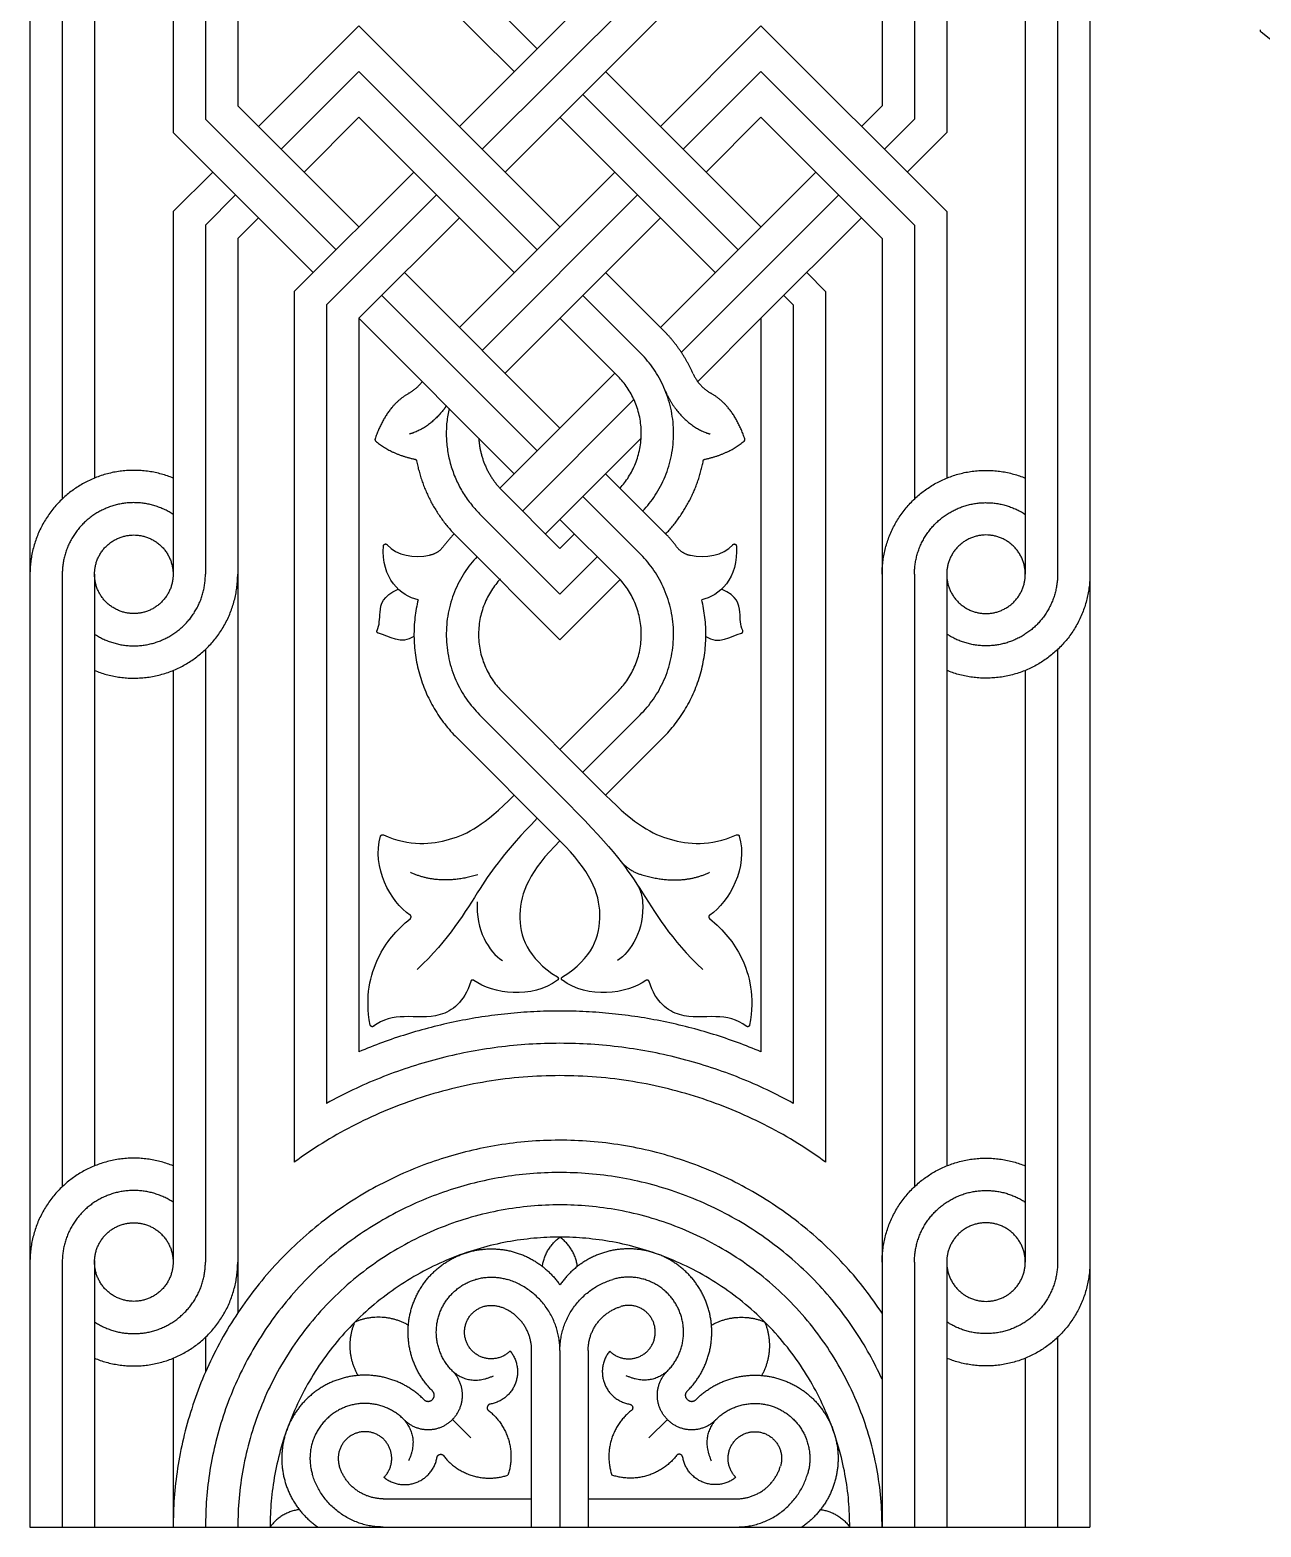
# Model space of a CAD drawing. Header units: millimetres. Extents: x -100 to 100, y -100 to 100.
# Drawn here: x 34.45 to 66.88, y -39.44 to 0 of the extents above; entities that cross this region are included whole.
import ezdxf

# ---------------------------------------------------------------- set-up
doc = ezdxf.new("R2010")
doc.units = ezdxf.units.MM
doc.header["$MEASUREMENT"] = 0
doc.layers.add('Layer 03', color=5, linetype='Continuous')

msp = doc.modelspace()

# ---------------------------------------------------------------- linework, layer by layer
at = {"layer": 'Layer 03'}
for p, q in [((39.924, 15.694), (39.924, -1.999)), ((56.899, 15.694), (56.899, -1.999)), ((57.75, 6.848), (57.75, -2.351)), ((58.6, 6.848), (58.6, -2.704)), ((35.302, 4.865), (35.302, -12.354)), ((39.073, 4.865), (39.073, -2.351)), ((61.521, 4.865), (61.521, -14.338)), ((36.152, 4.314), (36.152, -11.804)), ((38.222, 4.314), (38.222, -2.704)), ((60.67, 4.314), (60.67, -14.338)), ((47.81, -0.495), (44.025, 3.289)), ((46.365, -3.143), (52.797, 3.289)), ((47.208, -1.097), (44.434, 1.677)), ((46.967, -3.745), (52.389, 1.677)), ((45.763, -2.542), (49.856, 1.551)), ((40.467, -2.542), (43.115, 0.107)), ((43.115, 0.107), (48.411, -5.19)), ((53.708, 0.107), (51.06, -2.542)), ((58.6, -4.786), (53.708, 0.107)), ((41.069, -3.143), (43.115, -1.097)), ((43.115, -1.097), (47.81, -5.791)), ((52.263, -3.745), (49.615, -1.097)), ((53.708, -1.097), (51.661, -3.143)), ((57.75, -5.139), (53.708, -1.097)), ((53.106, -5.791), (49.013, -1.698)), ((39.073, -2.351), (42.513, -5.791)), ((39.924, -1.999), (43.115, -5.19)), ((41.67, -3.745), (43.115, -2.3)), ((43.115, -2.3), (47.208, -6.393)), ((52.504, -6.393), (48.411, -2.3)), ((53.708, -2.3), (52.263, -3.745)), ((56.899, -5.491), (53.708, -2.3)), ((56.899, -1.999), (56.356, -2.542)), ((57.75, -2.351), (56.958, -3.143)), ((38.222, -2.704), (41.912, -6.393)), ((58.6, -2.704), (57.559, -3.745)), ((38.222, -4.786), (39.264, -3.745)), ((41.413, -6.891), (44.56, -3.745)), ((49.856, -3.745), (45.763, -7.838)), ((55.153, -3.745), (51.06, -7.838)), ((52.263, -3.745), (53.708, -5.19)), ((39.073, -5.139), (39.865, -4.347)), ((42.264, -7.244), (45.162, -4.347)), ((50.458, -4.347), (46.365, -8.44)), ((55.754, -4.347), (51.61, -8.491)), ((38.222, -4.786), (38.222, -14.338)), ((39.924, -5.491), (40.467, -4.948)), ((43.115, -7.596), (45.763, -4.948)), ((51.06, -4.948), (46.967, -9.041)), ((56.356, -4.948), (53.708, -7.596)), ((58.6, -4.786), (58.6, -11.804)), ((39.073, -5.139), (39.073, -14.338)), ((39.924, -5.491), (39.924, -33.798)), ((56.899, -5.491), (56.899, -39.435)), ((57.75, -5.139), (57.75, -12.354)), ((44.318, -6.393), (48.411, -10.486)), ((49.615, -6.393), (51.203, -7.981)), ((54.911, -6.393), (55.409, -6.891)), ((41.413, -6.891), (41.413, -29.822)), ((43.717, -6.995), (47.81, -11.088)), ((49.013, -6.995), (50.593, -8.574)), ((54.559, -7.244), (54.309, -6.995)), ((55.409, -6.891), (55.409, -29.822)), ((42.264, -7.244), (42.264, -28.274)), ((54.559, -7.244), (54.559, -28.274)), ((43.115, -7.596), (47.208, -11.689)), ((43.115, -7.596), (43.115, -26.917)), ((48.411, -7.596), (49.981, -9.166)), ((53.708, -7.596), (52.042, -9.263)), ((53.708, -7.596), (53.708, -26.917)), ((49.856, -9.041), (46.827, -12.071)), ((50.362, -9.738), (47.428, -12.672)), ((50.55, -10.754), (48.03, -13.274)), ((49.615, -11.689), (51.203, -13.278)), ((46.896, -12.14), (48.411, -13.656)), ((49.013, -12.291), (50.593, -13.871)), ((46.294, -12.742), (48.411, -14.859)), ((48.411, -12.893), (49.981, -14.462)), ((48.793, -13.274), (48.411, -13.656)), ((49.394, -13.876), (48.411, -14.859)), ((35.302, -14.338), (35.302, -30.471)), ((36.152, -14.338), (36.152, -29.921)), ((57.75, -14.338), (57.75, -30.471)), ((58.6, -14.338), (58.6, -29.921)), ((39.073, -16.321), (39.073, -32.455)), ((61.521, -16.321), (61.521, -32.455)), ((38.222, -16.871), (38.222, -32.455)), ((60.67, -16.871), (60.67, -32.455)), ((46.896, -17.437), (49.615, -20.155)), ((48.411, -18.952), (49.927, -17.437)), ((46.294, -18.038), (48.411, -20.155)), ((49.013, -19.554), (50.528, -18.038)), ((45.693, -18.64), (48.411, -21.359)), ((49.615, -20.155), (51.13, -18.64)), ((35.302, -32.455), (35.302, -39.435)), ((36.152, -32.414), (36.152, -32.455)), ((36.152, -32.414), (36.152, -39.435)), ((57.75, -32.455), (57.75, -39.435)), ((58.6, -32.455), (58.6, -39.435)), ((60.67, -32.414), (60.67, -32.455)), ((39.073, -34.438), (39.073, -35.359)), ((61.521, -34.438), (61.521, -39.435)), ((38.222, -34.988), (38.222, -39.435)), ((47.667, -39.435), (47.667, -34.783)), ((48.411, -34.783), (48.411, -39.435)), ((49.155, -34.783), (49.155, -39.435)), ((60.67, -34.988), (60.67, -39.435)), ((49.155, -38.691), (53.063, -38.691))]:
    msp.add_line(p, q, dxfattribs=at)
for points in [[(62.372, 39.362), (62.372, -39.435)], [(34.451, 29.547), (34.451, -39.435)], [(67.682, -0.695), (66.88, -0.055)], [(45.693, -13.344), (48.411, -16.062)], [(49.996, -14.477), (48.411, -16.062)], [(45.58, -36.603), (46.066, -37.089)], [(51.243, -36.603), (50.757, -37.089)], [(43.759, -38.691), (47.667, -38.691)], [(34.451, -39.435), (62.372, -39.435)]]:
    msp.add_lwpolyline(points, dxfattribs=at)
msp.add_arc((66.924, 0), 0.0704, 180, 231.4154, dxfattribs=at)
for points, weights in [([(51.922, -9.057), (51.654, -8.458), (51.203, -7.981)], [1, 0.985744513898, 1]), ([(50.597, -12.671), (52.517, -10.621), (50.593, -8.574)], [1, 0.729254890549, 1]), ([(51.922, -9.057), (52.071, -9.391), (52.39, -9.571)], [1, 0.949611628478, 1]), ([(44.781, -9.263), (44.64, -9.454), (44.433, -9.571)], [1, 0.977741164919, 1]), ([(49.995, -12.069), (51.325, -10.611), (49.981, -9.166)], [1, 0.735604885476, 1]), ([(51.187, -9.502), (51.295, -9.769), (51.472, -9.995)], [1, 0.990177246348, 1]), ([(45.42, -9.901), (45.387, -9.949), (45.351, -9.995)], [1, 0.999588679402, 1]), ([(45.49, -9.971), (45.13, -11.578), (46.294, -12.742)], [1, 0.876244707848, 1]), ([(43.542, -10.771), (43.53, -10.807), (43.558, -10.83)], [1, 0.823886668182, 1]), ([(46.272, -10.754), (46.321, -11.565), (46.896, -12.14)], [1, 0.934954458368, 1]), ([(53.264, -10.83), (53.293, -10.807), (53.281, -10.771)], [1, 0.823886668182, 1]), ([(44.593, -11.307), (44.629, -11.314), (44.636, -11.35)], [1, 0.831169783503, 1]), ([(44.636, -11.35), (44.858, -12.509), (45.693, -13.344)], [1, 0.955967008725, 1]), ([(51.199, -13.273), (51.975, -12.456), (52.187, -11.35)], [1, 0.959638771769, 1]), ([(52.187, -11.35), (52.194, -11.314), (52.229, -11.307)], [1, 0.831169783504, 1]), ([(45.62, -13.278), (45.469, -13.437), (45.338, -13.612)], [1, 0.998380939852, 1]), ([(51.485, -13.612), (51.354, -13.437), (51.203, -13.278)], [1, 0.998380939718, 1]), ([(45.338, -13.612), (45.2, -13.795), (44.976, -13.839)], [1, 0.934130409966, 1]), ([(51.485, -13.612), (51.623, -13.795), (51.847, -13.839)], [1, 0.934132675013, 1]), ([(46.23, -13.871), (44.242, -15.986), (46.294, -18.038)], [1, 0.71792868935, 1]), ([(50.528, -18.038), (52.581, -15.986), (50.593, -13.871)], [1, 0.717928677559, 1]), ([(46.842, -14.462), (45.435, -15.976), (46.896, -17.437)], [1, 0.71987989773, 1]), ([(49.927, -17.437), (51.388, -15.976), (49.981, -14.462)], [1, 0.719879884025, 1]), ([(44.677, -15.008), (44.163, -17.11), (45.693, -18.64)], [1, 0.871445832375, 1]), ([(51.13, -18.64), (52.66, -17.11), (52.146, -15.008)], [1, 0.871445824986, 1]), ([(49.981, -21.858), (50.212, -22.151), (50.57, -22.255)], [1, 0.952289302528, 1]), ([(50.424, -22.476), (50.57, -22.698), (50.589, -22.964)], [1, 0.96804734585, 1]), ([(53.708, -26.917), (48.411, -24.676), (43.115, -26.917)], [1, 0.920964425117, 1]), ([(54.559, -28.274), (48.411, -24.889), (42.264, -28.274)], [1, 0.875925428148, 1]), ([(55.409, -29.822), (48.411, -24.728), (41.413, -29.822)], [1, 0.808477181545, 1]), ([(47.951, -32.57), (48.017, -32.086), (48.411, -31.799)], [1, 0.91986611834, 1]), ([(48.872, -32.57), (48.806, -32.086), (48.411, -31.799)], [1, 0.91986611834, 1]), ([(48.411, -34.783), (48.411, -33.332), (47.022, -32.913)], [1, 0.802618348232, 1]), ([(48.411, -34.783), (48.411, -33.332), (49.801, -32.913)], [1, 0.802618348232, 1]), ([(44.419, -34.118), (43.736, -33.726), (43.012, -34.035)], [1, 0.895093713172, 1]), ([(47.667, -34.783), (47.667, -33.885), (46.807, -33.626)], [1, 0.802606429503, 1]), ([(49.155, -34.783), (49.155, -33.885), (50.016, -33.626)], [1, 0.802606429503, 1]), ([(52.404, -34.118), (53.087, -33.726), (53.811, -34.035)], [1, 0.895093713172, 1]), ([(43.095, -35.443), (42.703, -34.76), (43.012, -34.035)], [1, 0.895093713172, 1]), ([(53.728, -35.443), (54.12, -34.76), (53.811, -34.035)], [1, 0.895093713172, 1]), ([(51.243, -36.603), (50.604, -35.964), (51.243, -35.325)], [1, 0.707106781187, 1]), ([(51.769, -36.077), (51.656, -35.964), (51.769, -35.851)], [1, 0.707106781184, 1]), ([(51.769, -36.077), (51.883, -36.191), (51.996, -36.077)], [1, 0.707106781184, 1]), ([(46.508, -36.347), (47.394, -37.015), (47.043, -38.067)], [1, 0.81219704606, 1]), ([(50.315, -36.347), (49.429, -37.015), (49.779, -38.067)], [1, 0.81219704606, 1]), ([(51.243, -36.603), (51.883, -37.243), (52.522, -36.603)], [1, 0.707106781187, 1]), ([(43.759, -38.691), (42.861, -38.691), (42.602, -37.831)], [1, 0.802606429503, 1]), ([(45.323, -37.532), (45.991, -38.418), (47.043, -38.067)], [1, 0.81219704606, 1]), ([(51.5, -37.532), (50.832, -38.418), (49.779, -38.067)], [1, 0.81219704606, 1]), ([(53.063, -38.691), (53.962, -38.691), (54.221, -37.831)], [1, 0.802606429503, 1]), ([(43.759, -39.435), (42.308, -39.435), (41.889, -38.045)], [1, 0.802618348231, 1]), ([(53.063, -39.435), (54.515, -39.435), (54.933, -38.045)], [1, 0.802618348232, 1]), ([(41.546, -38.974), (41.062, -39.04), (40.775, -39.435)], [1, 0.91986611834, 1]), ([(55.277, -38.974), (55.76, -39.04), (56.048, -39.435)], [1, 0.91986611834, 1])]:
    msp.add_rational_spline(points, weights, degree=2, dxfattribs=at)
for points, degree in [([(44.433, -9.571), (43.835, -9.908), (43.542, -10.771)], 2), ([(53.281, -10.771), (52.987, -9.908), (52.39, -9.571)], 2), ([(43.558, -10.83), (43.981, -11.182), (44.593, -11.307)], 2), ([(52.229, -11.307), (52.842, -11.182), (53.264, -10.83)], 2), ([(44.677, -15.008), (44.218, -14.923), (43.699, -14.441), (43.764, -13.59)], 3), ([(43.859, -13.559), (44.109, -13.851), (44.576, -13.919), (44.976, -13.839)], 3), ([(51.847, -13.839), (52.247, -13.919), (52.714, -13.851), (52.964, -13.559)], 3), ([(53.059, -13.59), (53.124, -14.441), (52.604, -14.923), (52.146, -15.008)], 3), ([(44.567, -15.974), (44.235, -16.213), (43.914, -15.963), (43.632, -15.892)], 3), ([(52.256, -15.974), (52.588, -16.213), (52.909, -15.963), (53.191, -15.892)], 3), ([(48.411, -20.155), (49.745, -21.489), (50.487, -22.498), (51.33, -23.966), (52.174, -24.747)], 3), ([(44.467, -23.315), (43.942, -22.974), (43.452, -22.046), (43.686, -21.237)], 3), ([(53.136, -21.237), (53.371, -22.046), (52.881, -22.974), (52.356, -23.315)], 3), ([(46.253, -22.255), (45.228, -22.553), (44.472, -22.189)], 2), ([(50.57, -22.255), (51.595, -22.553), (52.351, -22.189)], 2), ([(46.234, -22.964), (46.18, -23.699), (46.544, -24.294), (46.896, -24.513)], 3), ([(50.589, -22.964), (50.643, -23.699), (50.278, -24.294), (49.927, -24.513)], 3), ([(48.348, -25.034), (47.676, -25.528), (46.649, -25.401), (46.146, -25.036)], 3), ([(50.677, -25.036), (50.174, -25.401), (49.146, -25.528), (48.475, -25.034)], 3), ([(45.58, -35.325), (46.05, -35.732), (46.666, -35.448)], 2), ([(51.243, -35.325), (50.773, -35.732), (50.157, -35.448)], 2), ([(44.301, -36.603), (44.709, -37.074), (44.424, -37.69)], 2), ([(52.522, -36.603), (52.114, -37.074), (52.399, -37.69)], 2)]:
    msp.add_open_spline(points, degree=degree, dxfattribs=at)
for points, degree, knots in [([(45.35, -9.995), (45.055, -10.372), (44.581, -10.609), (44.451, -10.645)], 2, [0.2355645, 0.2355645, 0.2355645, 0.8322406, 1.0431127, 1.0431127, 1.0431127]), ([(51.472, -9.995), (51.767, -10.372), (52.241, -10.609), (52.372, -10.645)], 2, [0.2355645, 0.2355645, 0.2355645, 0.8322406, 1.0431127, 1.0431127, 1.0431127]), ([(43.596, -15.815), (43.663, -15.681), (43.651, -15.321), (43.736, -14.907), (44.154, -14.732)], 3, [-0.8832468, -0.8832468, -0.8832468, -0.8832468, -0.4747573, 0, 0, 0, 0]), ([(53.226, -15.815), (53.16, -15.681), (53.172, -15.321), (53.087, -14.907), (52.669, -14.732)], 3, [-0.8832468, -0.8832468, -0.8832468, -0.8832468, -0.4747573, 0, 0, 0, 0]), ([(43.76, -21.202), (44.469, -21.516), (45.593, -21.393), (46.407, -20.956), (47.208, -20.155)], 3, [-2.986687, -2.986687, -2.986687, -2.986687, -1.512388, 0, 0, 0, 0]), ([(49.615, -20.155), (50.416, -20.956), (51.23, -21.393), (52.353, -21.516), (53.062, -21.202)], 3, [0, 0, 0, 0, 1.512388, 2.986687, 2.986687, 2.986687, 2.986687]), ([(47.815, -20.762), (46.952, -21.662), (46.265, -22.621), (45.492, -23.966), (44.649, -24.747)], 3, [0.325166, 0.325166, 0.325166, 0.325166, 1.933155, 3.866309, 3.866309, 3.866309, 3.866309]), ([(48.411, -21.359), (47.611, -22.159), (47.138, -23.26), (47.547, -24.453), (48.344, -24.944)], 3, [0, 0, 0, 0, 1.512388, 2.984279, 2.984279, 2.984279, 2.984279]), ([(48.479, -24.944), (49.275, -24.453), (49.684, -23.26), (49.212, -22.159), (48.411, -21.359)], 3, [-2.984279, -2.984279, -2.984279, -2.984279, -1.512388, 0, 0, 0, 0]), ([(43.415, -26.213), (43.267, -25.457), (43.569, -24.317), (44.093, -23.727), (44.473, -23.402)], 3, [0.037948, 0.037948, 0.037948, 0.037948, 0.996053, 1.94519, 1.94519, 1.94519, 1.94519]), ([(52.35, -23.402), (52.73, -23.727), (53.254, -24.317), (53.556, -25.457), (53.408, -26.213)], 3, [-1.94519, -1.94519, -1.94519, -1.94519, -0.996053, -0.037948, -0.037948, -0.037948, -0.037948]), ([(46.062, -25.064), (45.888, -25.619), (45.237, -26.08), (44.333, -25.938), (43.74, -26.056), (43.502, -26.244)], 3, [0.030646, 0.030646, 0.030646, 0.030646, 0.725682, 1.451363, 2.11304, 2.11304, 2.11304, 2.11304]), ([(53.321, -26.244), (53.083, -26.056), (52.489, -25.938), (51.585, -26.08), (50.935, -25.619), (50.76, -25.064)], 3, [-2.11304, -2.11304, -2.11304, -2.11304, -1.451363, -0.725682, -0.030646, -0.030646, -0.030646, -0.030646])]:
    msp.add_open_spline(points, degree=degree, knots=knots, dxfattribs=at)
for points, weights, knots in [([(38.222, -11.804), (36.872, -11.252), (35.661, -12.066), (34.451, -12.879), (34.451, -14.338)], [1, 0.882496045079, 1, 0.882496045079, 1], [7.650021, 7.650021, 7.650021, 9.38238, 9.38238, 11.114739, 11.114739, 11.114739]), ([(56.899, -14.338), (56.899, -12.879), (58.109, -12.066), (59.32, -11.252), (60.67, -11.804)], [1, 0.882495966993, 1, 0.882495966993, 1], [5.557368, 5.557368, 5.557368, 7.289728, 7.289728, 9.022088, 9.022088, 9.022088]), ([(38.222, -12.761), (37.282, -12.144), (36.292, -12.678), (35.302, -13.212), (35.302, -14.338)], [1, 0.858770876094, 1, 0.858770876094, 1], [7.308417, 7.308417, 7.308417, 9.211578, 9.211578, 11.114739, 11.114739, 11.114739]), ([(57.75, -14.338), (57.75, -13.212), (58.74, -12.678), (59.73, -12.144), (60.67, -12.761)], [1, 0.858770773977, 1, 0.858770773977, 1], [5.557368, 5.557368, 5.557368, 7.46053, 7.46053, 9.363692, 9.363692, 9.363692]), ([(36.152, -14.338), (36.152, -15.372), (37.187, -15.372), (38.222, -15.372), (38.222, -14.338), (38.222, -13.303), (37.187, -13.303), (36.152, -13.303), (36.152, -14.338)], [1, 0.707106781187, 1, 0.707106781187, 1, 0.707106781187, 1, 0.707106781187, 1], [0, 0, 0, 1.914747, 1.914747, 3.829494, 3.829494, 5.744241, 5.744241, 7.658987, 7.658987, 7.658987]), ([(60.67, -14.338), (60.67, -15.372), (59.635, -15.372), (58.6, -15.372), (58.6, -14.338), (58.6, -13.303), (59.635, -13.303), (60.67, -13.303), (60.67, -14.338)], [1, 0.707106781187, 1, 0.707106781187, 1, 0.707106781187, 1, 0.707106781187, 1], [0, 0, 0, 1.914747, 1.914747, 3.829494, 3.829494, 5.744241, 5.744241, 7.658987, 7.658987, 7.658987]), ([(43.764, -13.59), (43.767, -13.554), (43.801, -13.543), (43.835, -13.532), (43.859, -13.559)], [1, 0.831556521123, 1, 0.831556521123, 1], [0, 0, 0, 0.04122245, 0.04122245, 0.0824449, 0.0824449, 0.0824449]), ([(52.964, -13.559), (52.988, -13.532), (53.022, -13.543), (53.056, -13.554), (53.059, -13.59)], [1, 0.831556521123, 1, 0.831556521123, 1], [0, 0, 0, 0.04122245, 0.04122245, 0.0824449, 0.0824449, 0.0824449]), ([(36.152, -15.914), (37.093, -16.531), (38.083, -15.997), (39.073, -15.463), (39.073, -14.338)], [1, 0.858770313724, 1, 0.858770313724, 1], [12.865787, 12.865787, 12.865787, 14.768952, 14.768952, 16.672117, 16.672117, 16.672117]), ([(36.152, -16.871), (37.503, -17.423), (38.713, -16.609), (39.924, -15.796), (39.924, -14.338)], [1, 0.882495623922, 1, 0.882495623922, 1], [13.207391, 13.207391, 13.207391, 14.939753, 14.939753, 16.672115, 16.672115, 16.672115]), ([(61.521, -14.338), (61.521, -15.463), (60.531, -15.997), (59.541, -16.531), (58.6, -15.914)], [1, 0.858770858099, 1, 0.858770858099, 1], [11.114739, 11.114739, 11.114739, 13.0179, 13.0179, 14.921061, 14.921061, 14.921061]), ([(62.372, -14.338), (62.372, -15.796), (61.161, -16.609), (59.951, -17.423), (58.6, -16.871)], [1, 0.882496050176, 1, 0.882496050176, 1], [11.114739, 11.114739, 11.114739, 12.847098, 12.847098, 14.579458, 14.579458, 14.579458]), ([(43.632, -15.892), (43.607, -15.885), (43.596, -15.862), (43.585, -15.838), (43.596, -15.815)], [1, 0.902144119779, 1, 0.902144119779, 1], [0, 0, 0, 0.03122578, 0.03122578, 0.06245156, 0.06245156, 0.06245156]), ([(53.191, -15.892), (53.216, -15.885), (53.227, -15.862), (53.238, -15.838), (53.226, -15.815)], [1, 0.902144119779, 1, 0.902144119779, 1], [0, 0, 0, 0.03122578, 0.03122578, 0.06245156, 0.06245156, 0.06245156]), ([(43.686, -21.237), (43.693, -21.213), (43.716, -21.203), (43.738, -21.192), (43.76, -21.202)], [1, 0.910482171026, 1, 0.910482171026, 1], [0, 0, 0, 0.02984435, 0.02984435, 0.05968869, 0.05968869, 0.05968869]), ([(53.062, -21.202), (53.085, -21.192), (53.107, -21.203), (53.129, -21.213), (53.136, -21.237)], [1, 0.910482171057, 1, 0.910482171057, 1], [0, 0, 0, 0.02984435, 0.02984435, 0.05968869, 0.05968869, 0.05968869]), ([(44.473, -23.402), (44.493, -23.384), (44.491, -23.357), (44.49, -23.33), (44.467, -23.315)], [1, 0.894178412463, 1, 0.894178412463, 1], [0, 0, 0, 0.03249425, 0.03249425, 0.0649885, 0.0649885, 0.0649885]), ([(52.356, -23.315), (52.333, -23.33), (52.331, -23.357), (52.33, -23.384), (52.35, -23.402)], [1, 0.894178412463, 1, 0.894178412463, 1], [0, 0, 0, 0.03249425, 0.03249425, 0.0649885, 0.0649885, 0.0649885]), ([(46.146, -25.036), (46.123, -25.02), (46.097, -25.029), (46.071, -25.037), (46.062, -25.064)], [1, 0.890006603669, 1, 0.890006603669, 1], [0, 0, 0, 0.03314057, 0.03314057, 0.06628113, 0.06628113, 0.06628113]), ([(48.344, -24.944), (48.369, -24.959), (48.37, -24.988), (48.371, -25.016), (48.348, -25.034)], [1, 0.882904330338, 1, 0.882904330338, 1], [-0.06842981, -0.06842981, -0.06842981, -0.0342149, -0.0342149, 0, 0, 0]), ([(48.475, -25.034), (48.452, -25.016), (48.453, -24.988), (48.454, -24.959), (48.479, -24.944)], [1, 0.882904330338, 1, 0.882904330338, 1], [0, 0, 0, 0.0342149, 0.0342149, 0.06842981, 0.06842981, 0.06842981]), ([(50.76, -25.064), (50.752, -25.037), (50.726, -25.029), (50.7, -25.02), (50.677, -25.036)], [1, 0.89000660367, 1, 0.89000660367, 1], [0, 0, 0, 0.03314057, 0.03314057, 0.06628113, 0.06628113, 0.06628113]), ([(43.502, -26.244), (43.478, -26.263), (43.45, -26.253), (43.421, -26.242), (43.415, -26.213)], [1, 0.871756340751, 1, 0.871756340751, 1], [0, 0, 0, 0.03584144, 0.03584144, 0.07168288, 0.07168288, 0.07168288]), ([(53.408, -26.213), (53.402, -26.242), (53.373, -26.253), (53.345, -26.263), (53.321, -26.244)], [1, 0.871756340751, 1, 0.871756340751, 1], [0, 0, 0, 0.03584144, 0.03584144, 0.07168288, 0.07168288, 0.07168288]), ([(56.899, -33.798), (52.712, -27.494), (45.467, -29.681), (38.222, -31.868), (38.222, -39.435)], [1, 0.802801453919, 1, 0.802801453919, 1], [22.501945, 22.501945, 22.501945, 30.213833, 30.213833, 37.92572, 37.92572, 37.92572]), ([(38.222, -29.921), (36.872, -29.37), (35.661, -30.183), (34.451, -30.996), (34.451, -32.455)], [1, 0.882496049349, 1, 0.882496049349, 1], [7.650021, 7.650021, 7.650021, 9.38238, 9.38238, 11.114739, 11.114739, 11.114739]), ([(56.899, -32.455), (56.899, -30.996), (58.109, -30.183), (59.32, -29.37), (60.67, -29.921)], [1, 0.882495958416, 1, 0.882495958416, 1], [5.557368, 5.557368, 5.557368, 7.289728, 7.289728, 9.022088, 9.022088, 9.022088]), ([(56.899, -35.541), (53.763, -28.708), (46.418, -30.312), (39.073, -31.917), (39.073, -39.435)], [1, 0.778924469962, 1, 0.778924469962, 1], [19.595107, 19.595107, 19.595107, 27.032538, 27.032538, 34.469968, 34.469968, 34.469968]), ([(38.222, -30.878), (37.282, -30.261), (36.292, -30.795), (35.302, -31.329), (35.302, -32.455)], [1, 0.858770869725, 1, 0.858770869725, 1], [7.308417, 7.308417, 7.308417, 9.211578, 9.211578, 11.114739, 11.114739, 11.114739]), ([(57.75, -32.455), (57.75, -31.329), (58.74, -30.795), (59.73, -30.261), (60.67, -30.878)], [1, 0.858770766894, 1, 0.858770766894, 1], [5.557368, 5.557368, 5.557368, 7.46053, 7.46053, 9.363692, 9.363692, 9.363692]), ([(56.899, -39.435), (56.899, -30.948), (48.411, -30.948), (39.924, -30.948), (39.924, -39.435)], [1, 0.707106781187, 1, 0.707106781187, 1], [17.234984, 17.234984, 17.234984, 25.852476, 25.852476, 34.469968, 34.469968, 34.469968]), ([(36.152, -32.455), (36.152, -33.49), (37.187, -33.49), (38.222, -33.49), (38.222, -32.455), (38.222, -31.42), (37.187, -31.42), (36.152, -31.42), (36.152, -32.455)], [1, 0.707106781187, 1, 0.707106781187, 1, 0.707106781187, 1, 0.707106781187, 1], [0, 0, 0, 1.914747, 1.914747, 3.829494, 3.829494, 5.744241, 5.744241, 7.658987, 7.658987, 7.658987]), ([(60.67, -32.455), (60.67, -33.49), (59.635, -33.49), (58.6, -33.49), (58.6, -32.455), (58.6, -31.42), (59.635, -31.42), (60.67, -31.42), (60.67, -32.455)], [1, 0.707106781187, 1, 0.707106781187, 1, 0.707106781187, 1, 0.707106781187, 1], [0, 0, 0, 1.914747, 1.914747, 3.829494, 3.829494, 5.744241, 5.744241, 7.658987, 7.658987, 7.658987]), ([(56.048, -39.435), (56.048, -31.799), (48.411, -31.799), (40.775, -31.799), (40.775, -39.435)], [1, 0.707106781187, 1, 0.707106781187, 1], [17.234984, 17.234984, 17.234984, 25.852476, 25.852476, 34.469968, 34.469968, 34.469968]), ([(45.053, -35.851), (44.369, -35.166), (44.414, -34.2), (44.458, -33.233), (45.202, -32.614), (45.946, -31.996), (46.905, -32.128), (47.864, -32.261), (48.411, -33.059)], [1, 0.914849773729, 1, 0.914849773729, 1, 0.914849773729, 1, 0.914849773729, 1], [5.656624, 5.656624, 5.656624, 6.759082, 6.759082, 7.861539, 7.861539, 8.963996, 8.963996, 10.066453, 10.066453, 10.066453]), ([(51.769, -35.851), (52.454, -35.166), (52.409, -34.2), (52.365, -33.233), (51.621, -32.614), (50.876, -31.996), (49.918, -32.128), (48.959, -32.261), (48.411, -33.059)], [1, 0.914849773729, 1, 0.914849773729, 1, 0.914849773729, 1, 0.914849773729, 1], [5.656624, 5.656624, 5.656624, 6.759082, 6.759082, 7.861539, 7.861539, 8.963996, 8.963996, 10.066453, 10.066453, 10.066453]), ([(36.152, -34.988), (37.503, -35.54), (38.713, -34.726), (39.924, -33.913), (39.924, -32.455)], [1, 0.882495620866, 1, 0.882495620866, 1], [2.092651, 2.092651, 2.092651, 3.825014, 3.825014, 5.557376, 5.557376, 5.557376]), ([(36.152, -34.031), (37.093, -34.649), (38.083, -34.114), (39.073, -33.58), (39.073, -32.455)], [1, 0.858770323062, 1, 0.858770323062, 1], [1.751048, 1.751048, 1.751048, 3.654212, 3.654212, 5.557377, 5.557377, 5.557377]), ([(62.372, -32.455), (62.372, -33.913), (61.161, -34.726), (59.951, -35.54), (58.6, -34.988)], [1, 0.882496064114, 1, 0.882496064114, 1], [11.114739, 11.114739, 11.114739, 12.847099, 12.847099, 14.579458, 14.579458, 14.579458]), ([(61.521, -32.455), (61.521, -33.58), (60.531, -34.114), (59.541, -34.649), (58.6, -34.031)], [1, 0.858770875569, 1, 0.858770875569, 1], [11.114739, 11.114739, 11.114739, 13.0179, 13.0179, 14.921061, 14.921061, 14.921061]), ([(45.58, -35.325), (44.781, -34.526), (45.361, -33.557), (45.94, -32.588), (47.022, -32.913)], [1, 0.788648241043, 1, 0.788648241043, 1], [5.656624, 5.656624, 5.656624, 7.412949, 7.412949, 9.169274, 9.169274, 9.169274]), ([(51.243, -35.325), (52.042, -34.526), (51.462, -33.557), (50.882, -32.588), (49.801, -32.913)], [1, 0.788648241043, 1, 0.788648241043, 1], [5.656624, 5.656624, 5.656624, 7.412949, 7.412949, 9.169274, 9.169274, 9.169274]), ([(47.101, -34.799), (46.811, -35.089), (46.415, -34.979), (46.02, -34.869), (45.92, -34.472), (45.821, -34.074), (46.117, -33.79), (46.414, -33.507), (46.807, -33.626)], [1, 0.864205314773, 1, 0.864205314773, 1, 0.864205314773, 1, 0.864205314773, 1], [2.36239, 2.36239, 2.36239, 3.286251, 3.286251, 4.210113, 4.210113, 5.133974, 5.133974, 6.057836, 6.057836, 6.057836]), ([(49.722, -34.799), (50.012, -35.089), (50.407, -34.979), (50.803, -34.869), (50.902, -34.472), (51.002, -34.074), (50.705, -33.79), (50.409, -33.507), (50.016, -33.626)], [1, 0.864205314773, 1, 0.864205314773, 1, 0.864205314773, 1, 0.864205314773, 1], [2.36239, 2.36239, 2.36239, 3.286251, 3.286251, 4.210113, 4.210113, 5.133974, 5.133974, 6.057836, 6.057836, 6.057836]), ([(47.101, -34.799), (47.413, -35.184), (47.239, -35.648), (47.066, -36.112), (46.577, -36.197)], [1, 0.867805707917, 1, 0.867805707917, 1], [0, 0, 0, 0.544445, 0.544445, 1.08889, 1.08889, 1.08889]), ([(49.722, -34.799), (49.409, -35.184), (49.583, -35.648), (49.757, -36.112), (50.245, -36.197)], [1, 0.867805707917, 1, 0.867805707917, 1], [0, 0, 0, 0.544445, 0.544445, 1.08889, 1.08889, 1.08889]), ([(44.827, -36.077), (44.142, -35.393), (43.176, -35.437), (42.209, -35.482), (41.59, -36.226), (40.972, -36.97), (41.105, -37.929), (41.237, -38.887), (42.035, -39.435)], [1, 0.914849773729, 1, 0.914849773729, 1, 0.914849773729, 1, 0.914849773729, 1], [5.656624, 5.656624, 5.656624, 6.759082, 6.759082, 7.861539, 7.861539, 8.963996, 8.963996, 10.066453, 10.066453, 10.066453]), ([(44.301, -36.603), (44.94, -37.243), (45.58, -36.603), (46.219, -35.964), (45.58, -35.325)], [1, 0.707106781187, 1, 0.707106781187, 1], [0, 0, 0, 0.1522781, 0.1522781, 0.3045563, 0.3045563, 0.3045563]), ([(51.996, -36.077), (52.68, -35.393), (53.647, -35.437), (54.614, -35.482), (55.232, -36.226), (55.851, -36.97), (55.718, -37.929), (55.585, -38.887), (54.787, -39.435)], [1, 0.914849773729, 1, 0.914849773729, 1, 0.914849773729, 1, 0.914849773729, 1], [5.656624, 5.656624, 5.656624, 6.759082, 6.759082, 7.861539, 7.861539, 8.963996, 8.963996, 10.066453, 10.066453, 10.066453]), ([(44.827, -36.077), (44.94, -36.191), (45.053, -36.077), (45.167, -35.964), (45.053, -35.851)], [1, 0.707106781184, 1, 0.707106781184, 1], [0, 0, 0, 0.1522781, 0.1522781, 0.3045563, 0.3045563, 0.3045563]), ([(44.301, -36.603), (43.502, -35.805), (42.533, -36.384), (41.564, -36.964), (41.889, -38.045)], [1, 0.788648241046, 1, 0.788648241046, 1], [5.656624, 5.656624, 5.656624, 7.412949, 7.412949, 9.169274, 9.169274, 9.169274]), ([(46.577, -36.197), (46.526, -36.206), (46.504, -36.254), (46.482, -36.302), (46.508, -36.347)], [1, 0.885544773948, 1, 0.885544773948, 1], [0, 0, 0, 0.0585191, 0.0585191, 0.1170383, 0.1170383, 0.1170383]), ([(50.245, -36.197), (50.297, -36.206), (50.319, -36.254), (50.341, -36.302), (50.315, -36.347)], [1, 0.885544773948, 1, 0.885544773948, 1], [0, 0, 0, 0.0585191, 0.0585191, 0.1170383, 0.1170383, 0.1170383]), ([(52.522, -36.603), (53.321, -35.805), (54.29, -36.384), (55.259, -36.964), (54.933, -38.045)], [1, 0.788648241043, 1, 0.788648241043, 1], [5.656624, 5.656624, 5.656624, 7.412949, 7.412949, 9.169274, 9.169274, 9.169274]), ([(43.775, -38.125), (44.065, -37.835), (43.955, -37.439), (43.846, -37.044), (43.448, -36.944), (43.05, -36.845), (42.767, -37.141), (42.483, -37.438), (42.602, -37.831)], [1, 0.864205301114, 1, 0.864205301114, 1, 0.864205301114, 1, 0.864205301114, 1], [2.36239, 2.36239, 2.36239, 3.286251, 3.286251, 4.210113, 4.210113, 5.133975, 5.133975, 6.057836, 6.057836, 6.057836]), ([(53.047, -38.125), (52.758, -37.835), (52.867, -37.439), (52.977, -37.044), (53.375, -36.944), (53.773, -36.845), (54.056, -37.141), (54.339, -37.438), (54.221, -37.831)], [1, 0.864205314773, 1, 0.864205314773, 1, 0.864205314773, 1, 0.864205314773, 1], [2.36239, 2.36239, 2.36239, 3.286251, 3.286251, 4.210113, 4.210113, 5.133974, 5.133974, 6.057836, 6.057836, 6.057836]), ([(43.775, -38.125), (44.16, -38.437), (44.624, -38.263), (45.088, -38.089), (45.173, -37.601)], [1, 0.867805707917, 1, 0.867805707917, 1], [0, 0, 0, 0.544445, 0.544445, 1.08889, 1.08889, 1.08889]), ([(45.173, -37.601), (45.182, -37.549), (45.23, -37.527), (45.278, -37.505), (45.323, -37.532)], [1, 0.885544773948, 1, 0.885544773948, 1], [0, 0, 0, 0.0585191, 0.0585191, 0.1170383, 0.1170383, 0.1170383]), ([(51.649, -37.601), (51.64, -37.549), (51.593, -37.527), (51.545, -37.505), (51.5, -37.532)], [1, 0.885544773948, 1, 0.885544773948, 1], [0, 0, 0, 0.0585191, 0.0585191, 0.1170383, 0.1170383, 0.1170383]), ([(53.047, -38.125), (52.662, -38.437), (52.198, -38.263), (51.734, -38.089), (51.649, -37.601)], [1, 0.867805707917, 1, 0.867805707917, 1], [0, 0, 0, 0.544445, 0.544445, 1.08889, 1.08889, 1.08889])]:
    msp.add_rational_spline(points, weights, degree=2, knots=knots, dxfattribs=at)

doc.saveas('drawing.dxf')
